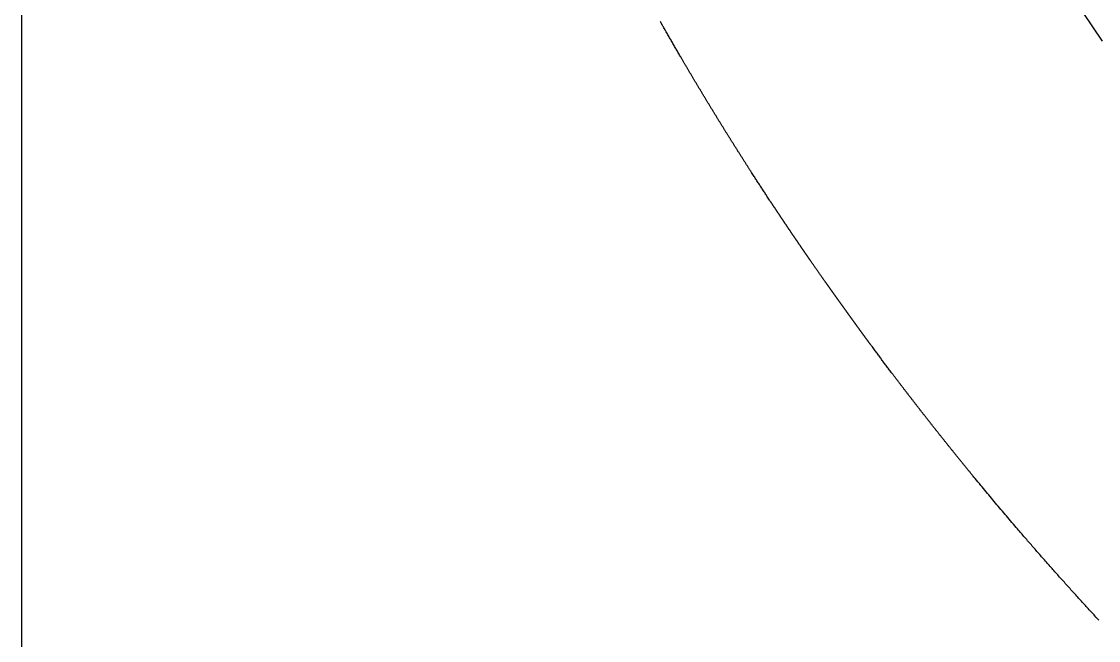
# Model space of a CAD drawing. Header units: millimetres. Extents: x 0 to 610, y 0 to 457.
# Drawn here: x 0 to 26.46, y 304.63 to 319.85 of the extents above; entities that cross this region are included whole.
import ezdxf

# ---------------------------------------------------------------- set-up
doc = ezdxf.new("R2010")
doc.units = ezdxf.units.MM
doc.layers.add('CUT_AIRCRAFT', color=7, linetype='Continuous')
doc.layers.add('STOCK_DO_NOT_CUT', color=8, linetype='Continuous')

msp = doc.modelspace()

# ---------------------------------------------------------------- linework, layer by layer
at = {"layer": 'CUT_AIRCRAFT'}
for points in [[(25.82118, 320.45924), (26.55001, 319.36577)], [(26.46524, 305.13138), (26.44147, 305.15705), (26.41772, 305.18274), (26.39398, 305.20843), (26.37025, 305.23414), (26.34653, 305.25986), (26.32282, 305.28558), (26.29912, 305.31132), (26.27544, 305.33707), (26.25176, 305.36283), (26.2281, 305.3886), (26.20445, 305.41438), (26.18081, 305.44017), (26.15718, 305.46597), (26.13357, 305.49178), (26.10997, 305.51761), (26.08637, 305.54344), (26.06279, 305.56928), (26.03922, 305.59514), (26.01567, 305.621), (25.99212, 305.64688), (25.96859, 305.67277), (25.94506, 305.69866), (25.92155, 305.72457), (25.89806, 305.75049), (25.87457, 305.77641), (25.8511, 305.80235), (25.82763, 305.8283), (25.80418, 305.85426), (25.78074, 305.88022), (25.75731, 305.9062), (25.7339, 305.93219), (25.71049, 305.95819), (25.6871, 305.9842), (25.66372, 306.01022), (25.64035, 306.03626), (25.61699, 306.0623), (25.59364, 306.08835), (25.57031, 306.11441), (25.54698, 306.14049), (25.52367, 306.16657), (25.50037, 306.19266), (25.47708, 306.21877), (25.45381, 306.24488), (25.43054, 306.27101), (25.40729, 306.29714), (25.38405, 306.32329), (25.36082, 306.34945), (25.3376, 306.37561), (25.31439, 306.40179), (25.29119, 306.42798), (25.26801, 306.45417), (25.24484, 306.48038), (25.22168, 306.5066), (25.19853, 306.53283), (25.17539, 306.55906), (25.15227, 306.58531), (25.12916, 306.61157), (25.10606, 306.63783), (25.08297, 306.66411), (25.0599, 306.6904), (25.03683, 306.71669), (25.01378, 306.743), (24.99073, 306.76932), (24.9677, 306.79565), (24.94468, 306.82199), (24.92168, 306.84834), (24.89869, 306.87468), (24.87572, 306.90104), (24.85275, 306.92742), (24.82977, 306.95383), (24.80679, 306.98027), (24.78382, 307.00672), (24.7609, 307.03314), (24.73805, 307.05949), (24.71528, 307.08578), (24.69251, 307.11209), (24.66962, 307.13856), (24.64651, 307.16531), (24.62316, 307.19237), (24.59988, 307.21937), (24.57708, 307.24584), (24.55517, 307.2713), (24.53422, 307.29565), (24.51304, 307.32028), (24.49014, 307.34696), (24.46401, 307.37744), (24.43363, 307.41291), (24.40003, 307.45218), (24.36471, 307.49351), (24.32917, 307.53514), (24.29463, 307.57567), (24.26098, 307.61521), (24.22782, 307.65423), (24.19476, 307.69319), (24.16146, 307.73247), (24.12796, 307.77205), (24.09436, 307.8118), (24.06075, 307.8516), (24.02723, 307.89135), (23.9938, 307.93105), (23.96045, 307.97072), (23.92716, 308.01035), (23.89392, 308.04999), (23.86068, 308.08968), (23.82739, 308.12948), (23.79399, 308.16946), (23.76049, 308.20963), (23.72706, 308.24977), (23.6939, 308.28962), (23.66124, 308.32892), (23.62913, 308.36761), (23.59691, 308.40648), (23.56377, 308.44652), (23.52891, 308.48872), (23.49214, 308.5333), (23.45587, 308.57732), (23.42314, 308.61709), (23.39699, 308.64887), (23.37946, 308.6702), (23.3685, 308.68354), (23.36107, 308.69261), (23.35411, 308.7011), (23.34523, 308.71195), (23.33458, 308.72494), (23.32299, 308.73908), (23.31128, 308.75338), (23.30009, 308.76705), (23.28937, 308.78014), (23.27891, 308.79293), (23.26849, 308.80569), (23.25793, 308.81861), (23.24725, 308.83169), (23.2365, 308.84486), (23.22575, 308.85803), (23.21503, 308.87117), (23.20435, 308.88426), (23.1937, 308.89734), (23.18304, 308.91042), (23.17239, 308.92351), (23.16172, 308.93661), (23.15105, 308.94972), (23.14039, 308.96283), (23.12973, 308.97595), (23.11907, 308.98906), (23.10842, 309.00217), (23.09778, 309.01529), (23.08713, 309.02841), (23.07649, 309.04153), (23.06585, 309.05465), (23.05521, 309.06778), (23.04457, 309.08091), (23.03394, 309.09404), (23.02331, 309.10717), (23.01268, 309.12031), (23.00206, 309.13344), (22.99144, 309.14658), (22.98082, 309.15972), (22.9702, 309.17287), (22.95959, 309.18601), (22.94898, 309.19916), (22.93837, 309.21231), (22.92777, 309.22547), (22.91717, 309.23862), (22.90657, 309.25178), (22.89597, 309.26494), (22.88538, 309.2781), (22.87479, 309.29127), (22.8642, 309.30443), (22.85361, 309.3176), (22.84303, 309.33077), (22.83245, 309.34394), (22.82187, 309.35712), (22.8113, 309.3703), (22.80073, 309.38348), (22.79016, 309.39666), (22.77959, 309.40984), (22.76903, 309.42303), (22.75847, 309.43622), (22.74791, 309.44941), (22.73736, 309.4626), (22.7268, 309.4758), (22.71626, 309.48899), (22.70571, 309.50219), (22.69516, 309.5154), (22.68462, 309.5286), (22.67409, 309.54181), (22.66355, 309.55502), (22.65302, 309.56823), (22.64249, 309.58144), (22.63196, 309.59465), (22.62143, 309.60787), (22.61091, 309.62109), (22.60039, 309.63431), (22.58988, 309.64754), (22.57936, 309.66076), (22.56885, 309.67399), (22.55835, 309.68722), (22.54784, 309.70046), (22.53734, 309.71369), (22.52684, 309.72693), (22.51634, 309.74017), (22.50585, 309.75341), (22.49536, 309.76665), (22.48487, 309.7799), (22.47438, 309.79315), (22.4639, 309.8064), (22.45342, 309.81965), (22.44294, 309.83291), (22.43247, 309.84616), (22.422, 309.85942), (22.41153, 309.87268), (22.40106, 309.88595), (22.3906, 309.89921), (22.38014, 309.91248), (22.36968, 309.92575), (22.35922, 309.93902), (22.34877, 309.9523), (22.33832, 309.96557), (22.32788, 309.97885), (22.31743, 309.99214), (22.30699, 310.00542), (22.29655, 310.0187), (22.28612, 310.03199), (22.27568, 310.04528), (22.26525, 310.05857), (22.25483, 310.07187), (22.2444, 310.08516), (22.23398, 310.09846), (22.22356, 310.11176), (22.21314, 310.12507), (22.20273, 310.13837), (22.19232, 310.15168), (22.18191, 310.16499), (22.17151, 310.1783), (22.16111, 310.19161), (22.15071, 310.20493), (22.14031, 310.21825), (22.12991, 310.23157), (22.11952, 310.24489), (22.10914, 310.25821), (22.09875, 310.27154), (22.08837, 310.28487), (22.07799, 310.2982), (22.06761, 310.31153), (22.05723, 310.32487), (22.04686, 310.33821), (22.03649, 310.35155), (22.02613, 310.36489), (22.01577, 310.37823), (22.0054, 310.39158), (21.99505, 310.40493), (21.98469, 310.41828), (21.97434, 310.43163), (21.96399, 310.44499), (21.95364, 310.45834), (21.9433, 310.4717), (21.93296, 310.48506), (21.92262, 310.49843), (21.91229, 310.51179), (21.90195, 310.52516), (21.89162, 310.53853), (21.8813, 310.5519), (21.87097, 310.56528), (21.86065, 310.57865), (21.85033, 310.59203), (21.84002, 310.60541), (21.8297, 310.61879), (21.81939, 310.63218), (21.80909, 310.64557), (21.79878, 310.65895), (21.78848, 310.67235), (21.77818, 310.68574), (21.76788, 310.69913), (21.75759, 310.71253), (21.7473, 310.72593), (21.73701, 310.73933), (21.72673, 310.75274), (21.71644, 310.76614), (21.70616, 310.77955), (21.69589, 310.79296), (21.68561, 310.80638), (21.67534, 310.81979), (21.66507, 310.83321), (21.65481, 310.84663), (21.64455, 310.86005), (21.63429, 310.87347), (21.62403, 310.8869), (21.61377, 310.90033), (21.60352, 310.91376), (21.59328, 310.92718), (21.58303, 310.94061), (21.5728, 310.95404), (21.56256, 310.96748), (21.55231, 310.98093), (21.54205, 310.9944), (21.53181, 311.00787), (21.52158, 311.02131), (21.51139, 311.03471), (21.50124, 311.04807), (21.49108, 311.06144), (21.48086, 311.0749), (21.47051, 311.08853), (21.46002, 311.10235), (21.44957, 311.11613), (21.43938, 311.12958), (21.42968, 311.14238), (21.4205, 311.15449), (21.4112, 311.16677), (21.40094, 311.18033), (21.38889, 311.19627), (21.37449, 311.21532), (21.35829, 311.23676), (21.34114, 311.25947), (21.32386, 311.28237), (21.30712, 311.30456), (21.29087, 311.32613), (21.27489, 311.34736), (21.25895, 311.36855), (21.24288, 311.38993), (21.22668, 311.41149), (21.21042, 311.43315), (21.19415, 311.45483), (21.17793, 311.47647), (21.16174, 311.49807), (21.14559, 311.51963), (21.12947, 311.54118), (21.11336, 311.56273), (21.09724, 311.5843), (21.0811, 311.60592), (21.0649, 311.62763), (21.04865, 311.64942), (21.03243, 311.6712), (21.01633, 311.69282), (21.00045, 311.71416), (20.98481, 311.73519), (20.96912, 311.7563), (20.95301, 311.778), (20.93611, 311.80078), (20.91834, 311.82474), (20.9008, 311.84842), (20.88485, 311.86996), (20.87188, 311.88748), (20.86281, 311.89974), (20.85671, 311.90799), (20.85221, 311.91409), (20.84792, 311.9199), (20.84275, 311.92689), (20.83679, 311.93496), (20.8304, 311.94361), (20.82396, 311.95233), (20.81776, 311.96074), (20.81176, 311.96886), (20.80589, 311.97683), (20.80003, 311.98477), (20.7941, 311.99281), (20.78812, 312.00092), (20.78212, 312.00907), (20.7761, 312.01723), (20.77011, 312.02537), (20.76413, 312.03349), (20.75817, 312.04159), (20.7522, 312.0497), (20.74623, 312.05781), (20.74026, 312.06593), (20.73428, 312.07405), (20.72831, 312.08218), (20.72234, 312.0903), (20.71637, 312.09842), (20.7104, 312.10655), (20.70444, 312.11467), (20.69847, 312.1228), (20.69251, 312.13092), (20.68654, 312.13905), (20.68058, 312.14717), (20.67462, 312.1553), (20.66866, 312.16343), (20.6627, 312.17156), (20.65674, 312.17969), (20.65078, 312.18782), (20.64483, 312.19595), (20.63887, 312.20408), (20.63292, 312.21222), (20.62696, 312.22035), (20.62101, 312.22849), (20.61506, 312.23662), (20.60911, 312.24476), (20.60316, 312.25289), (20.59721, 312.26103), (20.59126, 312.26917), (20.58532, 312.27731), (20.57937, 312.28545), (20.57343, 312.29359), (20.56748, 312.30173), (20.56154, 312.30987), (20.5556, 312.31801), (20.54966, 312.32616), (20.54372, 312.3343), (20.53778, 312.34245), (20.53185, 312.35059), (20.52591, 312.35874), (20.51997, 312.36689), (20.51404, 312.37503), (20.50811, 312.38318), (20.50217, 312.39133), (20.49624, 312.39948), (20.49031, 312.40763), (20.48438, 312.41578), (20.47846, 312.42394), (20.47253, 312.43209), (20.4666, 312.44024), (20.46068, 312.4484), (20.45475, 312.45655), (20.44883, 312.46471), (20.44291, 312.47287), (20.43699, 312.48102), (20.43107, 312.48918), (20.42515, 312.49734), (20.41923, 312.5055), (20.41331, 312.51366), (20.4074, 312.52182), (20.40148, 312.52998), (20.39557, 312.53815), (20.38965, 312.54631), (20.38374, 312.55447), (20.37783, 312.56264), (20.37192, 312.5708), (20.36601, 312.57897), (20.3601, 312.58714), (20.3542, 312.5953), (20.34829, 312.60347), (20.34239, 312.61164), (20.33648, 312.61981), (20.33058, 312.62798), (20.32468, 312.63615), (20.31878, 312.64433), (20.31288, 312.6525), (20.30698, 312.66067), (20.30108, 312.66885), (20.29519, 312.67702), (20.28929, 312.6852), (20.2834, 312.69338), (20.2775, 312.70155), (20.27161, 312.70973), (20.26572, 312.71791), (20.25983, 312.72609), (20.25394, 312.73427), (20.24805, 312.74245), (20.24216, 312.75063), (20.23628, 312.75881), (20.23039, 312.767), (20.22451, 312.77518), (20.21862, 312.78337), (20.21274, 312.79155), (20.20686, 312.79974), (20.20098, 312.80793), (20.1951, 312.81611), (20.18922, 312.8243), (20.18334, 312.83249), (20.17747, 312.84068), (20.17159, 312.84887), (20.16572, 312.85706), (20.15985, 312.86525), (20.15397, 312.87345), (20.1481, 312.88164), (20.14223, 312.88983), (20.13636, 312.89803), (20.1305, 312.90623), (20.12463, 312.91442), (20.11876, 312.92262), (20.1129, 312.93082), (20.10703, 312.93902), (20.10117, 312.94721), (20.09531, 312.95541), (20.08945, 312.96362), (20.08359, 312.97182), (20.07773, 312.98002), (20.07187, 312.98822), (20.06602, 312.99643), (20.06016, 313.00463), (20.05431, 313.01284), (20.04845, 313.02104), (20.0426, 313.02925), (20.03675, 313.03746), (20.0309, 313.04566), (20.02505, 313.05387), (20.0192, 313.06208), (20.01335, 313.07029), (20.00751, 313.0785), (20.00166, 313.08672), (19.99582, 313.09493), (19.98997, 313.10314), (19.98413, 313.11135), (19.97829, 313.11957), (19.97245, 313.12779), (19.96661, 313.136), (19.96077, 313.14422), (19.95494, 313.15244), (19.9491, 313.16065), (19.94326, 313.16887), (19.93743, 313.17709), (19.9316, 313.18531), (19.92577, 313.19353), (19.91993, 313.20176), (19.9141, 313.20998), (19.90828, 313.2182), (19.90245, 313.22643), (19.89662, 313.23465), (19.8908, 313.24288), (19.88497, 313.2511), (19.87915, 313.25933), (19.87332, 313.26756), (19.8675, 313.27579), (19.86168, 313.28402), (19.85586, 313.29225), (19.85005, 313.30047), (19.84424, 313.3087), (19.83842, 313.31693), (19.8326, 313.32517), (19.82676, 313.33343), (19.82094, 313.34169), (19.81512, 313.34992), (19.80934, 313.35811), (19.8036, 313.36626), (19.79785, 313.37441), (19.79203, 313.38266), (19.78611, 313.39106), (19.78006, 313.39965), (19.77404, 313.40819), (19.76826, 313.41641), (19.76289, 313.42403), (19.75799, 313.43098), (19.75298, 313.4381), (19.74713, 313.44643), (19.73969, 313.457), (19.73019, 313.47052), (19.7191, 313.48629), (19.70718, 313.50327), (19.69514, 313.52042), (19.68357, 313.5369), (19.67243, 313.55279), (19.66152, 313.56836), (19.65065, 313.58388), (19.63965, 313.59958), (19.62855, 313.61545), (19.61739, 313.63141), (19.60622, 313.64738), (19.59508, 313.66332), (19.58398, 313.67921), (19.57291, 313.69508), (19.56185, 313.71093), (19.55079, 313.72679), (19.53973, 313.74266), (19.52865, 313.75856), (19.51754, 313.77452), (19.5064, 313.79053), (19.49528, 313.80652), (19.48423, 313.82243), (19.4733, 313.83815), (19.46251, 313.85369), (19.45169, 313.86928), (19.44063, 313.88523), (19.42912, 313.90183), (19.41711, 313.91916), (19.40523, 313.93631), (19.39427, 313.95216), (19.385, 313.96555), (19.37795, 313.97574), (19.3726, 313.98347), (19.36817, 313.98989), (19.36385, 313.99614), (19.35904, 314.00311), (19.35377, 314.01073), (19.34826, 314.01871), (19.34272, 314.02674), (19.33731, 314.03457), (19.33203, 314.04223), (19.32681, 314.04979), (19.3216, 314.05734), (19.31636, 314.06495), (19.31108, 314.0726), (19.30579, 314.08028), (19.3005, 314.08796), (19.29522, 314.09563), (19.28994, 314.10329), (19.28467, 314.11094), (19.27941, 314.11859), (19.27414, 314.12624), (19.26887, 314.1339), (19.2636, 314.14156), (19.25833, 314.14922), (19.25307, 314.15688), (19.2478, 314.16455), (19.24254, 314.17221), (19.23727, 314.17987), (19.23201, 314.18753), (19.22675, 314.1952), (19.22149, 314.20286), (19.21623, 314.21053), (19.21097, 314.21819), (19.20571, 314.22586), (19.20045, 314.23353), (19.1952, 314.24119), (19.18994, 314.24886), (19.18469, 314.25653), (19.17943, 314.2642), (19.17418, 314.27187), (19.16893, 314.27954), (19.16368, 314.28721), (19.15843, 314.29488), (19.15318, 314.30256), (19.14793, 314.31023), (19.14268, 314.3179), (19.13744, 314.32558), (19.13219, 314.33325), (19.12695, 314.34093), (19.1217, 314.3486), (19.11646, 314.35628), (19.11122, 314.36396), (19.10598, 314.37164), (19.10074, 314.37932), (19.0955, 314.387), (19.09026, 314.39468), (19.08502, 314.40236), (19.07978, 314.41004), (19.07455, 314.41772), (19.06931, 314.4254), (19.06408, 314.43308), (19.05885, 314.44077), (19.05361, 314.44845), (19.04838, 314.45614), (19.04315, 314.46382), (19.03792, 314.47151), (19.0327, 314.4792), (19.02747, 314.48688), (19.02224, 314.49457), (19.01702, 314.50226), (19.01179, 314.50995), (19.00657, 314.51764), (19.00134, 314.52533), (18.99612, 314.53302), (18.9909, 314.54071), (18.98568, 314.5484), (18.98046, 314.5561), (18.97524, 314.56379), (18.97003, 314.57149), (18.96481, 314.57918), (18.95959, 314.58688), (18.95438, 314.59457), (18.94916, 314.60227), (18.94395, 314.60997), (18.93874, 314.61766), (18.93353, 314.62536), (18.92832, 314.63306), (18.92311, 314.64076), (18.9179, 314.64846), (18.91269, 314.65616), (18.90749, 314.66386), (18.90228, 314.67157), (18.89708, 314.67927), (18.89187, 314.68697), (18.88667, 314.69468), (18.88147, 314.70238), (18.87627, 314.71009), (18.87107, 314.71779), (18.86587, 314.7255), (18.86067, 314.73321), (18.85547, 314.74091), (18.85028, 314.74862), (18.84508, 314.75633), (18.83989, 314.76404), (18.83469, 314.77175), (18.8295, 314.77946), (18.82431, 314.78717), (18.81912, 314.79489), (18.81393, 314.8026), (18.80874, 314.81031), (18.80355, 314.81803), (18.79836, 314.82574), (18.79318, 314.83346), (18.78799, 314.84117), (18.78281, 314.84889), (18.77762, 314.85661), (18.77244, 314.86432), (18.76726, 314.87204), (18.76208, 314.87976), (18.7569, 314.88748), (18.75172, 314.8952), (18.74654, 314.90292), (18.74136, 314.91064), (18.73619, 314.91836), (18.73101, 314.92609), (18.72584, 314.93381), (18.72066, 314.94153), (18.71549, 314.94926), (18.71032, 314.95698), (18.70515, 314.96471), (18.69998, 314.97243), (18.69481, 314.98016), (18.68964, 314.98789), (18.68448, 314.99562), (18.67931, 315.00335), (18.67414, 315.01108), (18.66898, 315.01881), (18.66382, 315.02654), (18.65865, 315.03427), (18.65349, 315.042), (18.64833, 315.04973), (18.64317, 315.05746), (18.63801, 315.0652), (18.63286, 315.07293), (18.6277, 315.08067), (18.62254, 315.0884), (18.61739, 315.09614), (18.61223, 315.10388), (18.60708, 315.11161), (18.60193, 315.11935), (18.59678, 315.12709), (18.59163, 315.13483), (18.58648, 315.14257), (18.58133, 315.15031), (18.57618, 315.15805), (18.57103, 315.16579), (18.56589, 315.17353), (18.56074, 315.18128), (18.5556, 315.18902), (18.55046, 315.19676), (18.54531, 315.20451), (18.54017, 315.21225), (18.53503, 315.22), (18.52989, 315.22775), (18.52476, 315.23549), (18.51962, 315.24324), (18.51448, 315.25099), (18.50935, 315.25874), (18.50421, 315.26649), (18.49907, 315.27424), (18.49394, 315.28199), (18.48881, 315.28974), (18.48369, 315.29748), (18.47857, 315.30522), (18.47344, 315.31297), (18.46829, 315.32075), (18.46314, 315.32855), (18.45798, 315.33635), (18.45286, 315.3441), (18.44779, 315.35177), (18.44278, 315.35935), (18.43776, 315.36696), (18.43263, 315.37473), (18.4273, 315.3828), (18.42175, 315.39121), (18.41626, 315.39955), (18.41117, 315.40726), (18.40683, 315.41384), (18.40331, 315.41917), (18.3996, 315.4248), (18.39438, 315.43272), (18.38637, 315.44489), (18.37468, 315.46265), (18.3602, 315.48467), (18.34422, 315.50898), (18.32804, 315.5336), (18.3127, 315.55697), (18.29811, 315.5792), (18.28394, 315.60083), (18.26983, 315.62238), (18.25551, 315.64427), (18.24099, 315.66647), (18.22637, 315.68884), (18.21175, 315.71124), (18.19718, 315.73356), (18.18268, 315.7558), (18.16822, 315.77799), (18.15378, 315.80018), (18.13934, 315.82238), (18.12489, 315.8446), (18.11042, 315.86687), (18.09594, 315.8892), (18.08143, 315.91156), (18.06694, 315.93392), (18.05252, 315.95619), (18.03822, 315.97829), (18.02403, 316.00022), (18.00983, 316.02221), (17.99542, 316.04452), (17.98062, 316.06747), (17.96539, 316.0911), (17.95027, 316.11457), (17.93596, 316.1368), (17.92314, 316.15672), (17.91227, 316.17362), (17.9029, 316.18822), (17.89432, 316.20157), (17.88586, 316.21476), (17.87696, 316.22863), (17.86766, 316.24313), (17.85816, 316.25796), (17.84863, 316.27283), (17.83922, 316.28752), (17.82992, 316.30205), (17.82068, 316.3165), (17.81145, 316.33093), (17.8022, 316.34542), (17.79291, 316.35995), (17.78362, 316.37451), (17.77433, 316.38907), (17.76505, 316.40362), (17.75578, 316.41816), (17.74651, 316.4327), (17.73725, 316.44724), (17.728, 316.46178), (17.71874, 316.47633), (17.70948, 316.49088), (17.70023, 316.50544), (17.69098, 316.51999), (17.68174, 316.53455), (17.6725, 316.54911), (17.66326, 316.56367), (17.65403, 316.57824), (17.6448, 316.5928), (17.63557, 316.60737), (17.62635, 316.62194), (17.61712, 316.63651), (17.60791, 316.65109), (17.59869, 316.66566), (17.58948, 316.68024), (17.58027, 316.69482), (17.57107, 316.70941), (17.56187, 316.72399), (17.55267, 316.73858), (17.54347, 316.75317), (17.53428, 316.76776), (17.52509, 316.78235), (17.51591, 316.79694), (17.50672, 316.81154), (17.49754, 316.82614), (17.48837, 316.84074), (17.4792, 316.85534), (17.47003, 316.86995), (17.46086, 316.88456), (17.4517, 316.89917), (17.44254, 316.91378), (17.43338, 316.92839), (17.42423, 316.94301), (17.41508, 316.95763), (17.40594, 316.97224), (17.39679, 316.98687), (17.38765, 317.00149), (17.37852, 317.01612), (17.36939, 317.03074), (17.36026, 317.04537), (17.35113, 317.06001), (17.34201, 317.07464), (17.33289, 317.08928), (17.32377, 317.10391), (17.31466, 317.11855), (17.30555, 317.1332), (17.29644, 317.14784), (17.28734, 317.16249), (17.27824, 317.17714), (17.26914, 317.19179), (17.26005, 317.20644), (17.25096, 317.22109), (17.24187, 317.23575), (17.23279, 317.25041), (17.22371, 317.26507), (17.21463, 317.27973), (17.20556, 317.2944), (17.19649, 317.30907), (17.18742, 317.32373), (17.17835, 317.3384), (17.16929, 317.35308), (17.16024, 317.36775), (17.15118, 317.38243), (17.14213, 317.39711), (17.13309, 317.41179), (17.12404, 317.42647), (17.115, 317.44116), (17.10596, 317.45585), (17.09693, 317.47054), (17.0879, 317.48523), (17.07887, 317.49992), (17.06985, 317.51462), (17.06083, 317.52931), (17.05181, 317.54401), (17.0428, 317.55872), (17.03379, 317.57342), (17.02478, 317.58812), (17.01578, 317.60283), (17.00678, 317.61754), (16.99778, 317.63225), (16.98878, 317.64697), (16.97979, 317.66168), (16.97081, 317.6764), (16.96182, 317.69112), (16.95284, 317.70584), (16.94387, 317.72057), (16.93489, 317.73529), (16.92592, 317.75002), (16.91695, 317.76475), (16.90799, 317.77948), (16.89903, 317.79422), (16.89007, 317.80895), (16.88112, 317.82369), (16.87217, 317.83843), (16.86322, 317.85318), (16.85428, 317.86792), (16.84534, 317.88267), (16.8364, 317.89741), (16.82747, 317.91217), (16.81854, 317.92692), (16.80961, 317.94167), (16.80069, 317.95643), (16.79177, 317.97119), (16.78285, 317.98595), (16.77394, 318.00071), (16.76503, 318.01548), (16.75612, 318.03024), (16.74722, 318.04501), (16.73832, 318.05978), (16.72942, 318.07455), (16.72053, 318.08933), (16.71164, 318.10411), (16.70275, 318.11888), (16.69387, 318.13366), (16.68499, 318.14845), (16.67611, 318.16323), (16.66724, 318.17802), (16.65837, 318.19281), (16.64951, 318.2076), (16.64064, 318.22239), (16.63178, 318.23719), (16.62293, 318.25198), (16.61408, 318.26678), (16.60523, 318.28158), (16.59638, 318.29639), (16.58754, 318.31119), (16.5787, 318.326), (16.56987, 318.34081), (16.56103, 318.35562), (16.5522, 318.37043), (16.54338, 318.38525), (16.53456, 318.40006), (16.52574, 318.41488), (16.51692, 318.4297), (16.50811, 318.44453), (16.4993, 318.45935), (16.4905, 318.47418), (16.4817, 318.48901), (16.4729, 318.50384), (16.46411, 318.51868), (16.45532, 318.53351), (16.44653, 318.54835), (16.43774, 318.56319), (16.42896, 318.57803), (16.42019, 318.59287), (16.41141, 318.60771), (16.40264, 318.62256), (16.39388, 318.63741), (16.38511, 318.65227), (16.37635, 318.66712), (16.3676, 318.68197), (16.35885, 318.69682), (16.3501, 318.71167), (16.34136, 318.72654), (16.33261, 318.74141), (16.32385, 318.75631), (16.3151, 318.7712), (16.30637, 318.78607), (16.29767, 318.80089), (16.28901, 318.81565), (16.28034, 318.83044), (16.27161, 318.84532), (16.26279, 318.86039), (16.25385, 318.87567), (16.24494, 318.8909), (16.23624, 318.90576), (16.22796, 318.91993), (16.22013, 318.93334), (16.21218, 318.94694), (16.20344, 318.96193), (16.19319, 318.9795), (16.18098, 319.00047), (16.16726, 319.02403), (16.15274, 319.04897), (16.13812, 319.07411), (16.12396, 319.0985), (16.1102, 319.12219), (16.09668, 319.14552), (16.08319, 319.1688), (16.0696, 319.19229), (16.0559, 319.21598), (16.04215, 319.23976), (16.0284, 319.26358), (16.01469, 319.28735), (16.00102, 319.31107), (15.98737, 319.33476), (15.97376, 319.35843), (15.96015, 319.3821), (15.94655, 319.40579), (15.93292, 319.42953), (15.91925, 319.45337), (15.90554, 319.4773), (15.89186, 319.50121), (15.87828, 319.52496), (15.86489, 319.54839), (15.8517, 319.57147), (15.83848, 319.59465), (15.82491, 319.61847), (15.81067, 319.64349), (15.7957, 319.66981), (15.78092, 319.69582), (15.76749, 319.71946), (15.75659, 319.73867), (15.74899, 319.75207), (15.7439, 319.76103), (15.74017, 319.76763), (15.73662, 319.7739), (15.73233, 319.78148), (15.72737, 319.79025), (15.72204, 319.79965), (15.71667, 319.80914), (15.7115, 319.81828), (15.70651, 319.82711), (15.70162, 319.83576), (15.69674, 319.8444), (15.69181, 319.85312)]]:
    msp.add_lwpolyline(points, dxfattribs=at)
at = {"layer": 'STOCK_DO_NOT_CUT'}
msp.add_lwpolyline([(0, 0), (609.6, 0), (609.6, 457.2), (0, 457.2)], close=True, dxfattribs=at)

doc.saveas('drawing.dxf')
